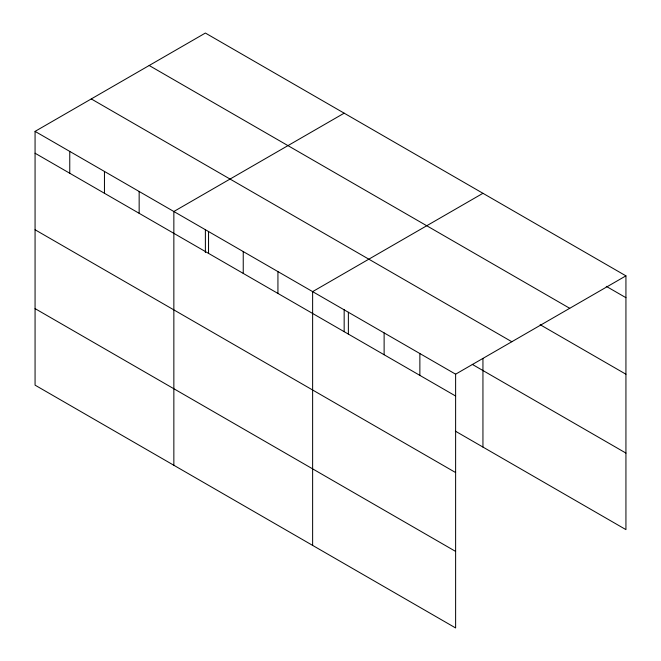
<?xml version="1.0" encoding="UTF-8"?>
<svg xmlns="http://www.w3.org/2000/svg" width="661" height="661" viewBox="0 0 661 661"><rect width="100%" height="100%" fill="white"/><g stroke="black" fill="none" stroke-linecap="round" stroke-linejoin="round"><path stroke-width="0.99" d="M35.066 131.382L455.619 374.184L455.619 627.95L35.066 385.148L35.066 131.382L205.381 33.05L625.934 275.852L625.934 529.618L455.371 431.146M344.166 113.171L173.851 211.503L173.851 465.27M482.943 193.301L312.628 291.633L312.628 545.399M455.619 374.184L625.934 275.852M606.269 286.337L625.934 297.69M149.179 65.497L569.724 308.299M540.144 324.7L625.934 374.225M91.276 98.935L511.821 341.737M472.268 364.368L625.934 453.082M35.066 153.22L455.619 396.022M35.066 229.755L455.619 472.557M35.066 308.613L455.619 551.414M482.943 358.402L482.943 447.067M419.867 353.544L419.867 375.382M384.124 332.904L384.124 354.75M348.372 312.265L348.372 334.111M344.166 309.538L344.166 331.698M277.934 271.597L277.934 293.443M243.24 251.568L243.24 273.406M208.546 231.54L208.546 253.378M205.381 229.417L205.381 252.576M139.157 191.475L139.157 213.313M104.455 171.447L104.455 193.285M69.76 151.41L69.76 173.256"/></g></svg>
